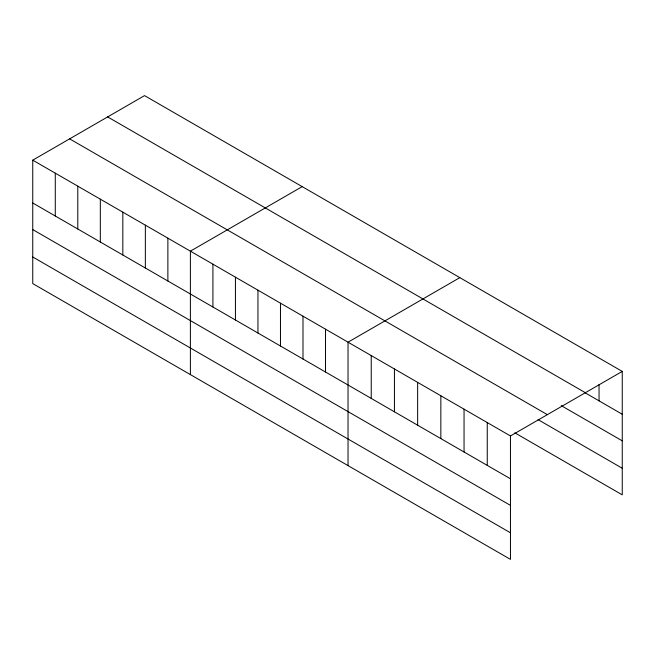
<?xml version="1.0" encoding="UTF-8"?>
<svg xmlns="http://www.w3.org/2000/svg" width="655" height="655" viewBox="0 0 655 655"><rect width="100%" height="100%" fill="white"/><g stroke="black" fill="none" stroke-linecap="round" stroke-linejoin="round"><path stroke-width="0.98" d="M32.75 160.156L510.458 435.96L510.458 559.386L32.75 283.59L32.75 160.156L144.542 95.614L622.25 371.41L622.25 494.844L514.83 432.824M302.184 186.626L190.392 251.168L190.392 374.603M459.826 277.638L348.034 342.188L348.034 465.615M510.458 435.96L622.25 371.41M107.649 116.909L585.357 392.713M585.3 392.91L622.25 414.247M561.237 405.617L622.25 440.84M69.643 138.86L547.351 414.656M538.033 419.626L622.25 468.243M32.75 202.993L510.458 478.789M32.75 229.586L510.458 505.39M32.75 256.989L510.458 532.793M599.047 384.534L599.047 400.852M487.255 422.565L487.255 465.394M464.051 409.162L464.051 451.999M440.848 395.767L440.848 438.604M417.644 382.373L417.644 425.201M394.441 368.978L394.441 411.807M371.238 355.583L371.238 398.412M325.519 329.187L325.519 372.015M302.995 316.185L302.995 359.014M280.471 303.175L280.471 346.012M257.955 290.173L257.955 333.01M235.432 277.171L235.432 320.008M212.916 264.17L212.916 307.007M167.876 238.166L167.876 281.003M145.353 225.164L145.353 268.001M122.829 212.163L122.829 255M100.313 199.161L100.313 241.998M77.789 186.159L77.789 228.996M55.274 173.157L55.274 215.994"/></g></svg>
